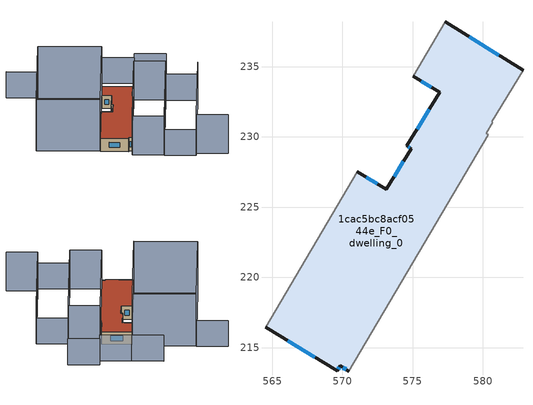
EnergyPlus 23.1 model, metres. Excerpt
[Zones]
1cac5bc8acf0544e_F0_dwelling_0
 floor ground (EU_floor_Construction): 582.85,234.75 580.62,231.09 580.7,231.04 580.22,230.25 580.37,230.16 570.45,213.32 569.84,213.7 569.62,213.34 564.52,216.45 571.04,227.53 573.12,226.26 574.89,229.17 574.59,229.36 576.91,233.17 575.03,234.32 577.31,238.19 z0
 wall outside (EU_wall_Construction): 575.03,234.32 576.91,233.17 574.59,229.36 574.89,229.17 573.12,226.26 571.04,227.53 / 582.85,234.75 577.31,238.19 / 564.52,216.45 569.62,213.34 569.84,213.7 570.45,213.32 z0:3
 wall adiabatic (EU_wall_Construction): 577.31,238.19 575.03,234.32 / 570.45,213.32 580.37,230.16 580.22,230.25 580.7,231.04 580.62,231.09 582.85,234.75 / 571.04,227.53 564.52,216.45 z0:3
 window (EU_Window_Construction): 574.34,228.26 573.67,227.17 / 574.68,229.3 574.8,229.23 / 576.19,231.98 575.31,230.55 / 575.62,233.96 576.33,233.53 / 581.12,235.82 579.04,237.12 / 570.03,213.58 570.26,213.44 / 569.69,213.45 569.77,213.59 / 566.11,215.48 568.03,214.31 / 572.47,226.65 571.68,227.13 z0.93:2.07
 roof outside (EU_roof_Construction): 570.45,213.32 580.37,230.16 580.22,230.25 580.7,231.04 580.62,231.09 582.85,234.75 577.31,238.19 575.03,234.32 576.91,233.17 574.59,229.36 574.89,229.17 573.12,226.26 571.04,227.53 564.52,216.45 569.62,213.34 569.84,213.7 z3
shading: 587.29,202.29 581.52,205.69 / 581.52,205.69 594.38,227.55 / 588.71,231.13 575.19,208.15 / 575.19,208.15 569.41,211.55 / 569.41,211.55 582.94,234.53 / 582.94,234.53 588.71,231.13 z0:9; 560.22,248.78 565.99,245.38 / 565.99,245.38 553.32,223.86 / 593.75,239.69 587.98,243.09 / 586.98,241.4 581.2,244.8 / 581.22,244.83 575.44,248.23 / 575.17,208.12 588.71,231.12 / 588.71,231.12 594.48,227.72 / 594.48,227.72 580.94,204.72 / 580.94,204.72 575.17,208.12 z0:6; 577.47,238.46 564.52,216.45 / 564.52,216.45 552.97,223.25 / 552.97,223.25 565.92,245.26 / 565.92,245.26 577.47,238.46 z0:12
[Building]
EU S2 Campaign: North Axis=0; Terrain=City; Solar Distribution=FullExterior
[Site:Location]
Montreal-Trudeau.Intl.AP: Latitude=45.4667; Longitude=-73.75; Time Zone=-5; Elevation=36
[SizingPeriod:WeatherFileDays]
AnnualSizingPeriod: Begin Month=1; Begin Day of Month=1; End Month=12; End Day of Month=31; Day of Week for Start Day=Monday; Use Weather File Daylight Saving Period=No; Use Weather File Rain and Snow Indicators=No
[MATERIAL]
EU_InternalMass_Material: Roughness=MediumRough; Thickness=0.1; Conductivity=1; Density=1800; Specific Heat=900; Thermal Absorptance=0.9; Solar Absorptance=0.7; Visible Absorptance=0.7
[MATERIAL:NOMASS] Roughness=MediumRough; Thermal Absorptance=0.9; Solar Absorptance=0.7; Visible Absorptance=0.7
Name | Thermal Resistance
EU_wall_NoMass; EU_floor_NoMass | 1.51479
EU_roof_NoMass | 2.84114
[WINDOWMATERIAL:SIMPLEGLAZINGSYSTEM]
EU_Window_SimpleGlazing: UFactor=3.53504; Solar Heat Gain Coefficient=0.8; Visible Transmittance=0.8
[CONSTRUCTION]
EU_wall_Construction: EU_wall_NoMass
EU_roof_Construction: EU_roof_NoMass
EU_floor_Construction: EU_floor_NoMass
EU_Window_Construction: EU_Window_SimpleGlazing
EU_InternalMass_Construction: EU_InternalMass_Material
[ZONE]
1cac5bc8acf0544e_F0_dwelling_0: Type=1; Multiplier=1; Ceiling Height=autocalculate; Volume=448.155; Floor Area=autocalculate; Part of Total Floor Area=Yes
[INTERNALMASS]
1cac5bc8acf0544e_F0_dwelling_0_EU_InternalMass: Construction=EU_InternalMass_Construction; Zone or ZoneList=1cac5bc8acf0544e_F0_dwelling_0; Surface Area=149.384
[OTHEREQUIPMENT]
EU_Step8_InternalGain_1cac5bc8acf0544e_F0_dwelling_0_f000: Fuel Type=Electricity; Zone or ZoneList or Space or SpaceList=1cac5bc8acf0544e_F0_dwelling_0; Schedule=EU_Step8_GainSchedule_1cac5bc8acf0544e_F0_dwelling_0_f000; Design Level Calculation Method=Watts/Area; Power per Zone Floor Area=1; Fraction Latent=0; Fraction Radiant=0; Fraction Lost=0; Carbon Dioxide Generation Rate=0; EndUse Subcategory=EU_Step8_InternalGains
[ZONEVENTILATION:DESIGNFLOWRATE]
EU_ConstantAir_1cac5bc8acf0544e_F0_dwelling_0: Zone or ZoneList or Space or SpaceList=1cac5bc8acf0544e_F0_dwelling_0; Schedule=EU_AlwaysOn; Design Flow Rate Calculation Method=AirChanges/Hour; Air Changes per Hour=0.775154; Ventilation Type=Natural; Fan Pressure Rise=0; Fan Total Efficiency=1; Constant Term Coefficient=1; Temperature Term Coefficient=0; Velocity Term Coefficient=0; Velocity Squared Term Coefficient=0; Minimum Indoor Temperature=-100; Maximum Indoor Temperature=100; Delta Temperature=-100; Minimum Outdoor Temperature=-100; Maximum Outdoor Temperature=100; Maximum Wind Speed=40
[HVACTEMPLATE:THERMOSTAT]
EU_HeatOnly_1cac5bc8acf0544e_F0_dwelling_0: Constant Heating Setpoint=20; Constant Cooling Setpoint=50
[HVACTEMPLATE:ZONE:IDEALLOADSAIRSYSTEM]
1cac5bc8acf0544e_F0_dwelling_0: Template Thermostat=EU_HeatOnly_1cac5bc8acf0544e_F0_dwelling_0; System Availability Schedule=EU_AlwaysOn; Maximum Heating Supply Air Temperature=50; Minimum Cooling Supply Air Temperature=13; Maximum Heating Supply Air Humidity Ratio=0.0156; Minimum Cooling Supply Air Humidity Ratio=0.0077; Heating Limit=NoLimit; Cooling Limit=NoLimit; Heating Availability Schedule=EU_AlwaysOn; Cooling Availability Schedule=EU_CoolingOff; Dehumidification Control Type=ConstantSensibleHeatRatio; Cooling Sensible Heat Ratio=0.7; Dehumidification Setpoint=60; Humidification Control Type=None; Humidification Setpoint=30; Outdoor Air Method=None; Outdoor Air Flow Rate per Person=0.00944; Outdoor Air Flow Rate per Zone Floor Area=0; Outdoor Air Flow Rate per Zone=0; Demand Controlled Ventilation Type=None; Outdoor Air Economizer Type=NoEconomizer; Heat Recovery Type=None; Sensible Heat Recovery Effectiveness=0.7; Latent Heat Recovery Effectiveness=0.65
[SIZING:ZONE]
1cac5bc8acf0544e_F0_dwelling_0: Zone Cooling Design Supply Air Temperature Input Method=SupplyAirTemperature; Zone Cooling Design Supply Air Temperature=13; Zone Heating Design Supply Air Temperature Input Method=SupplyAirTemperature; Zone Heating Design Supply Air Temperature=50; Zone Cooling Design Supply Air Humidity Ratio=0.008; Zone Heating Design Supply Air Humidity Ratio=0.008; Cooling Design Air Flow Method=DesignDay; Cooling Design Air Flow Rate=0; Cooling Minimum Air Flow per Zone Floor Area=0.000762; Cooling Minimum Air Flow=0; Cooling Minimum Air Flow Fraction=0.2; Heating Design Air Flow Method=DesignDay; Heating Design Air Flow Rate=0; Heating Maximum Air Flow per Zone Floor Area=0.002032; Heating Maximum Air Flow=0.141576; Heating Maximum Air Flow Fraction=0.3; Account for Dedicated Outdoor Air System=No; Dedicated Outdoor Air System Control Strategy=NeutralSupplyAir; Dedicated Outdoor Air Low Setpoint Temperature for Design=autosize; Dedicated Outdoor Air High Setpoint Temperature for Design=autosize; Zone Load Sizing Method=Sensible Load Only No Latent Load; Zone Latent Cooling Design Supply Air Humidity Ratio Input Method=HumidityRatioDifference; Zone Cooling Design Supply Air Humidity Ratio Difference=0.005; Zone Latent Heating Design Supply Air Humidity Ratio Input Method=HumidityRatioDifference; Zone Humidification Design Supply Air Humidity Ratio Difference=0.005
[SCHEDULE:CONSTANT]
Name | Hourly Value
EU_AlwaysOn | 1
EU_CoolingOff | 0
[SCHEDULE:FILE]
EU_Step8_GainSchedule_1cac5bc8acf0544e_F0_dwelling_0_f000: File=../../schedules/1cac5bc8acf0544e/1cac5bc8acf0544e_F0_dwelling_0_f000_gain.csv; Column Number=1; Rows to Skip at Top=0; Number of Hours of Data=8760; Column Separator=Comma; Interpolate to Timestep=No; Minutes per Item=60; Adjust Schedule for Daylight Savings=Yes
